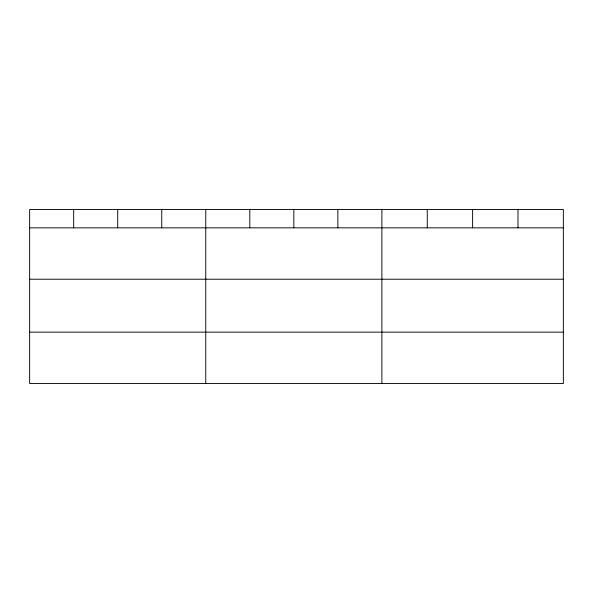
<?xml version="1.0" encoding="UTF-8"?>
<svg xmlns="http://www.w3.org/2000/svg" width="593" height="593" viewBox="0 0 593 593"><rect width="100%" height="100%" fill="white"/><g stroke="black" fill="none" stroke-linecap="round" stroke-linejoin="round"><path stroke-width="0.89" d="M563.35 279.214L563.35 209.477L29.65 209.477L29.65 383.523L563.35 383.523L563.35 279.214L29.65 279.214M29.65 227.838L563.35 227.838M29.65 332.147L563.35 332.147M517.985 209.477L517.985 227.838M472.621 209.477L472.621 227.838M427.256 209.477L427.256 227.838M381.892 209.477L381.892 383.523M337.862 209.477L337.862 227.838M293.831 209.477L293.831 227.838M249.801 209.477L249.801 227.838M205.771 209.477L205.771 383.523M161.741 209.477L161.741 227.838M117.71 209.477L117.71 227.838M73.68 209.477L73.68 227.838"/></g></svg>
